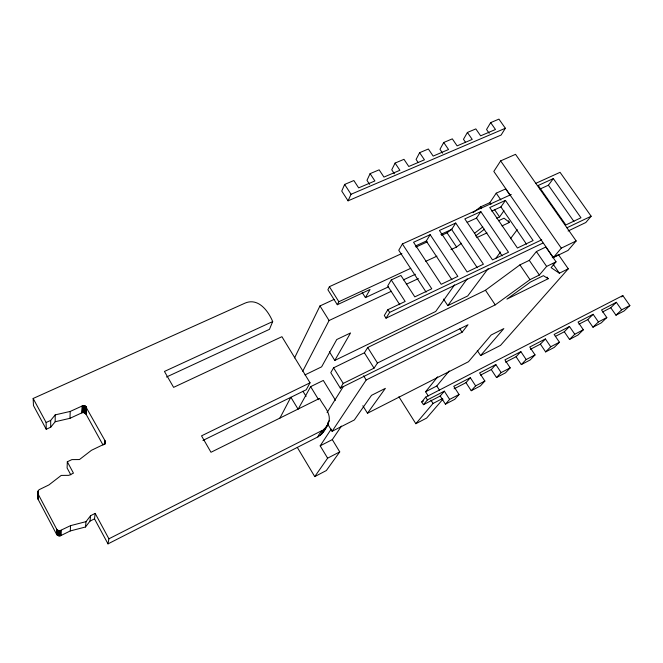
<?xml version="1.0" encoding="UTF-8"?>
<svg xmlns="http://www.w3.org/2000/svg" width="663" height="663" viewBox="0 0 663 663"><rect width="100%" height="100%" fill="white"/><g stroke="black" fill="none" stroke-linecap="round" stroke-linejoin="round"><path stroke-width="0.99" d="M166.496 377.015L269.468 329.329L272.684 321.563C268.266 310.831 258.098 297.314 244.821 303.215L33.15 398.471L33.473 405.582L46.244 429.276L50.72 427.204L55.186 421.734L55.211 414.872L70.22 411.425L82.701 405.748L85.436 406.112L104.845 440.414L104.87 444.326M85.502 526.986L86.024 521.648L90.599 515.681L95.182 513.394L94.511 518.847L90.002 521.101L85.502 526.986L70.286 530.939L60.524 535.754L58.758 535.828L57.217 535.066L56.488 534.154L56.537 528.892L37.99 493.811L37.741 491.598L39.042 489.733L48.888 484.943L61.22 475.421L68.877 475.338L73.452 473.142L67.319 461.78L71.877 459.608L79.469 459.55L91.477 450.285L103.917 444.301L105.177 441.956M56.811 534.651L56.537 528.892M57.217 535.066L56.861 529.397M57.681 535.406L57.747 530.168L57.275 529.828M58.203 535.663L58.269 530.425L57.747 530.168M58.758 535.828L58.841 530.599L58.269 530.425M59.338 535.903L59.43 530.673L58.841 530.599M59.927 535.878L60.035 530.649L70.56 525.643L86.024 521.648M60.524 535.754L60.631 530.524M61.095 535.522L61.22 530.292M67.319 461.78L67.104 467.987L70.817 474.874M55.186 421.734L69.963 418.32L70.22 411.425M70.286 530.939L70.56 525.643M69.963 418.32L81.682 412.908L82.121 405.955M81.682 412.908L82.245 412.701L82.701 405.748M82.245 412.701L82.817 412.593L83.281 405.632M82.817 412.593L83.389 412.577L83.853 405.623M94.511 518.847L108.003 543.875L317.909 436.909C323.544 433.387 327.323 427.022 329.163 420.748C330.489 412.088 323.047 405.507 319.558 398.405L210.983 452.274L201.527 435.848L310.044 382.8L281.916 336.696L173.607 387.358L164.441 371.446L272.684 321.563M103.047 445.064L86.082 414.251L83.936 412.651L84.416 405.698M84.458 412.817L84.947 405.864M84.939 413.057L85.436 406.112M85.378 413.38L85.883 406.436M85.767 413.778L86.273 406.842M86.082 414.251L86.596 407.322M90.002 521.101L90.599 515.681M104.389 444.102L104.845 440.414M104.704 443.671L105.052 440.903M104.812 444.193L105.16 441.425M108.003 543.875L108.898 538.812L95.182 513.394M38.189 496.885L38.247 499.595L56.488 534.154M490.661 122.622L495.476 129.5L480.634 135.832L475.827 128.904L467.407 132.467L472.222 139.421L457.114 145.868L452.307 138.857L443.729 142.487L448.544 149.523L433.163 156.087L428.356 149.001L419.629 152.689L424.436 159.808L408.781 166.488L403.974 159.319L395.09 163.081L399.897 170.283L383.952 177.087L379.145 169.827L370.095 173.656L374.902 180.949L358.658 187.878L353.86 180.535L344.636 184.438L341.743 191.068L348.075 200.823L501.095 135.061L505.355 128.257L498.941 119.125L490.661 122.622L486.543 129.492L489.186 133.28M348.075 200.823L351.042 194.276L505.355 128.257M323.378 431.787L324.066 430.312M370.095 173.656L366.971 180.336L369.614 184.355M294.563 357.896L319.972 305.941L334.069 299.419M401.877 253.506L329.395 286.681L327.895 289.756L337.301 304.723L370.037 289.482L365.437 297.629L362.172 292.499M395.09 163.081L391.75 169.803L394.394 173.772M302.718 371.263L329.08 320.527L391.427 291.239M337.301 304.723L338.859 301.723L410.787 268.291M279.861 418.204L290.85 397.203L298.118 409.253L310.64 386.653L323.304 380.438L335.503 400.319M419.629 152.689L416.082 159.452L418.196 162.592M310.044 382.8L306.215 389.769L202.928 440.456M443.729 142.487L439.983 149.291L442.627 153.17M329.412 351.788L334.774 360.448L350.561 332.934L336.746 339.539L321.621 366.83L304.972 374.91M511.256 194.499L402.391 243.959L398.761 250.274L426.11 292.143M467.407 132.467L463.47 139.305L465.583 142.371M555.834 256.026L558.503 254.725L568.274 268.813L559.365 273.214L551.094 267.62L556.042 261.827L545.815 247.026L536.392 251.559L529.298 260.36L519.916 264.885L485.457 290.253L367.7 347.511L364.401 352.799L333.58 367.824L330.779 372.664L340.31 388.112L467.995 324.762L462.119 332.221L366.191 379.974L332.088 431.306L327.447 423.682M402.391 243.959L431.762 288.786L414.806 296.867L400.9 275.46L391.269 279.943L387.698 285.977L399.789 304.731M415.303 246.064L426.284 241.042L430.171 234.685L457.843 276.38L441.21 284.294L413.546 242.26L430.171 234.685M391.269 279.943L405.168 301.45L387.872 309.679L384.3 315.472L386.023 318.174L542.864 243.081M340.31 388.112L343.219 383.413L374.04 368.156L377.462 363.017L495.236 304.872L529.977 279.645L539.35 275.037L546.627 266.427L556.042 261.827M327.083 412.552L343.301 386.587M386.023 318.174L389.62 312.414L541.696 239.824M317.909 436.909C319.665 431.679 324.597 429.607 327.514 425.373M440.854 234.379L451.627 229.456L455.738 223.041L483.418 264.206L467.108 271.971L439.428 230.467L455.738 223.041M327.605 423.176L329.163 420.748M320.121 435.508L324.207 429.143M324.406 429.583L328.55 423.135M321.945 433.784L326.063 427.395M500.648 160.885L493.819 171.419L553.365 257.567L568.042 250.423L576.164 240.959L515.524 154.338L500.648 160.885L561.296 248.153L553.365 257.567M297.306 447.409L314.751 476.606L327.63 458.174L320.179 445.834L331.21 429.102M467.175 222.345L476.506 218.077L480.832 211.613L508.504 252.263L492.501 259.879L464.829 218.898L480.832 211.613M473.109 212.632L480.435 206.955L489.816 202.696L496.222 193.182L505.654 188.922L510.328 195.684M320.179 445.834L332.304 439.619L341.478 426.085M491.755 211.107L500.913 206.914L505.446 200.4L533.118 240.545L517.422 248.02L489.75 207.552L505.446 200.4M496.761 218.251L499.579 216.95L503.963 210.726M454.569 284.866L435.699 311.486L334.774 360.448M332.304 439.619L339.746 451.884L326.353 470.539L314.751 476.606M362.843 405.748L367.484 413.248L385.36 388.361L371.52 395.339L354.315 419.969L332.088 431.306M443.497 299.054L447.807 305.61L467.175 278.833M539.964 189.063L548.409 185.201L553.332 178.587L580.97 217.771L565.854 224.964L538.199 185.474L553.332 178.587M488.159 268.598L467.73 295.947L447.807 305.61M495.584 258.645L500.54 252.015M510.444 238.755L517.248 229.638M428.24 395.935L425.58 391.75L437.679 376.824M46.244 429.276L46.12 422.505L50.67 420.408L55.211 414.872M440.215 396.01L445.437 404.173L449.622 399.408L444.334 391.162L440.215 396.01L423.45 404.687L421.718 401.944L425.663 397.137L622.822 295.557L629.85 305.56L624.165 310.93L615.985 315.198L610.772 307.723L616.333 302.311L621.604 309.853L615.985 315.198M425.58 391.75L436.801 385.99L449.216 370.94M423.45 404.687L427.42 399.905L444.334 391.162M535.654 183.419L560.053 172.33L591.147 216.221L585.81 222.519L568.075 231.006M398.894 396.772L415.85 423.707L433.038 403.46L442.536 398.538M442.959 399.151L426.64 418.071L415.85 423.707M477.277 350.503L480.584 355.55L503.839 328.591L491.184 334.981L468.476 361.725L367.484 413.248M465.99 382.667L470.34 377.728L475.636 385.866L471.219 390.722L465.99 382.667L454.114 388.808M568.274 268.813L500.515 345.382L480.584 355.55M470.34 377.728L453.757 386.297L459.045 394.502L454.777 399.3L445.437 404.173M491.275 369.581L495.849 364.551L501.137 372.581L496.496 377.537L491.275 369.581L480.526 375.142M495.849 364.551L479.581 372.954L484.877 381.051L480.377 385.949L471.219 390.722M516.079 356.735L520.869 351.63L526.157 359.553L521.3 364.6L516.079 356.735L505.529 362.197M520.869 351.63L504.908 359.868L510.203 367.866L505.479 372.846L496.496 377.537M540.411 344.138L545.409 338.95L550.696 346.774L545.641 351.904L540.411 344.138L530.367 349.343M545.409 338.95L529.754 347.031L535.041 354.929L530.118 360.001L521.3 364.6M564.304 331.773L569.492 326.503L574.78 334.235L569.525 339.439L564.304 331.773L555.345 336.414M569.492 326.503L554.135 334.442L559.423 342.232L554.293 347.387L545.641 351.904M587.75 319.641L593.128 314.295L598.407 321.928L592.971 327.207L587.75 319.641L578.956 324.19M593.128 314.295L578.053 322.085L583.332 329.784L578.012 335.014L569.525 339.439M621.422 296.916L622.822 295.557M616.333 302.311L601.532 309.952L606.811 317.56L601.3 322.856L592.971 327.207M441.417 235.406L447.069 232.821L451.951 229.033M450.956 249.628L456.558 247.026L461.481 243.255M474.609 233.21L482.813 226.928M475.57 235.995L484.52 229.158M449.622 399.408L459.045 394.502M475.636 385.866L484.877 381.051M501.137 372.581L510.203 367.866M526.157 359.553L535.041 354.929M550.696 346.774L559.423 342.232M574.78 334.235L583.332 329.784M598.407 321.928L606.811 317.56M621.604 309.853L629.85 305.56M327.63 458.174L339.746 451.884M421.718 401.944L423.549 400.999M602.51 312L610.772 307.723M108.898 538.812L321.969 430.56M548.144 278.75L506.922 299.104L530.441 282.048L543.428 275.667L548.144 278.75L546.992 277.076M552.271 257.758L554.053 256.896M561.296 248.153L576.164 240.959M566.89 227.799L591.147 216.221M406.32 284.245L418.419 278.559M365.437 297.629L388.568 286.814M403.369 279.894L415.394 274.267M425.737 261.346L436.942 256.142M476.689 237.669L486.998 232.879M501.99 225.909L509.491 222.428L508.372 220.796M498.452 220.762L504.021 218.185L509.491 222.428M415.999 247.042L427.295 241.871M59.43 530.673L60.035 530.649M83.389 412.577L83.936 412.651M548.409 185.201L573.943 221.525M553.041 264.056L559.365 273.214M496.222 193.182L500.896 199.969M536.392 251.559L546.627 266.427M500.913 206.914L526.513 244.191M489.816 202.696L490.968 204.37M494.407 209.409L499.579 216.95M529.298 260.36L539.35 275.037M480.435 206.955L481.587 208.638M519.916 264.885L529.977 279.645M476.506 218.077L502.14 255.86M451.627 229.456L477.269 267.711M447.069 232.821L456.558 247.026M485.457 290.253L495.236 304.872M426.284 241.042L451.917 279.778M459.907 328.848L462.119 332.221M344.636 184.438L351.042 194.276M387.872 309.679L389.62 312.414M436.801 385.99L439.461 390.151M430.909 400.112L433.038 403.46M425.663 397.137L427.42 399.905M329.395 286.681L338.859 301.723M367.7 347.511L377.462 363.017M364.401 352.799L374.04 368.156M319.972 305.941L329.08 320.527M363.589 375.797L366.191 379.974M333.58 367.824L343.219 383.413M310.64 386.653L318.596 399.698M302.95 391.269L306.066 396.399M33.15 398.471L46.12 422.505M37.642 492.145L37.915 498.51M37.932 491.068L38.247 499.595M37.741 491.598L38.031 499.057M50.67 420.408L50.72 427.204"/></g></svg>
